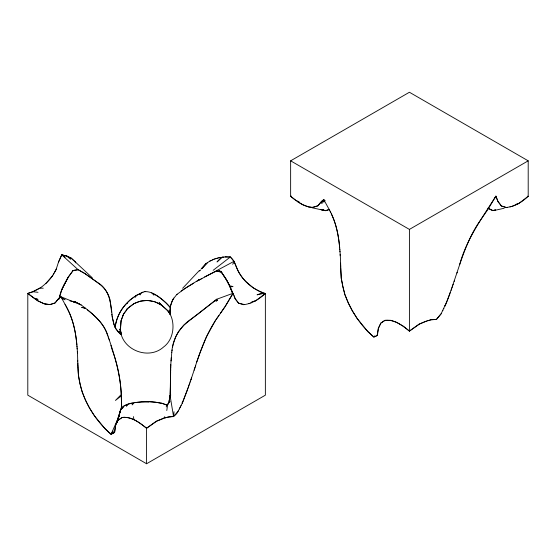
<?xml version="1.0" encoding="UTF-8"?>
<svg xmlns="http://www.w3.org/2000/svg" width="556" height="556" viewBox="0 0 556 556"><rect width="100%" height="100%" fill="white"/><g stroke="black" fill="none" stroke-linecap="round" stroke-linejoin="round"><path stroke-width="0.83" d="M216.889 300.622L216.889 299.774L216.993 300.525M340.842 270.48L341.252 278.209L342.913 286.833L344.894 294.617L348.035 302.443L352.156 310.533L357.174 318.539L367.398 331.077L373.903 337.124L377.121 335.511L378.358 328.367L380.839 323.112L385.03 320.291C394.489 319.207 402.412 325.587 409.411 331.084L418.981 324.155L425.493 321.431L431.331 319.742L436.397 319.471L441.123 313.779L446.968 301.373M170.143 314.07L170.011 312.945M170.643 371.137L170.65 369.198M169.205 400.765L170.219 392.786L170.664 368.614M167.78 310.728C175.759 320.193 174.772 338.924 163.52 347.048C148.723 360.427 122.139 350.092 120.388 330.243M170.101 309.442L170.032 313.452M121.257 408.987C122.911 384.669 116.6 360.934 108.684 338.236M170.456 384.085L170.483 382.667M170.435 385.113L170.449 384.571M170.497 382.215L170.636 371.95M169.49 313.23L169.914 313.966L170.428 313.445L170.199 314.328L167.912 310.825L159.079 302.617L161.066 304.89L154.825 301.734L147.701 300.421L140.592 301.067L133.857 303.708L128.436 307.788L123.508 314.077L121.159 320.569L122.862 315.857M169.934 311.11L170.011 310.192M120.388 330.306L121.166 320.541L120.999 321.007M169.914 311.527L169.934 311.026M168.961 402.857L169.239 400.584M170.768 365.639L170.657 368.996M170.782 365.243L171.06 360.761M170.692 367.912L170.72 367.016M170.741 366.432L170.803 364.639M169.914 311.603L170.018 313.042L169.476 313.223M171.234 358.981L171.811 352.15M171.046 360.962L171.151 359.788M108.434 337.568C104.688 323.057 92.477 313.466 81.051 304.883L60.931 296.765L65.156 299.795L61.945 298.628M170.032 313.556L170.136 314.036M174.007 411.69L173.687 416.583L168.503 416.896L162.658 418.578L156.146 421.302L146.582 428.238L146.582 463.753L265.365 395.17L265.365 293.519L262.779 292.63M170.567 305.73L170.185 308.844M120.61 325.934L120.972 321.431M170.31 307.419L170.233 308.385M120.582 326.393L120.437 328.297L119.498 329.951L120.409 329.687L121.549 334.538M170.324 307.26L170.372 306.822M171.338 357.404L171.088 360.364M170.226 308.448L170.06 309.755M58.401 262.501L61.799 254.752L65.177 257.178M121.257 408.764L121.66 405.526L121.222 395.955L115.433 400.459L121.18 394.614C120.596 379.463 117.67 364.416 112.284 350.273M171.783 352.358C172.624 338.618 180.172 326.031 191.764 318.685M172.138 349.877L172.012 350.801M166.786 410.536L167.585 404.949L169.226 401.675M169.663 397.999L170.08 395.629L170.775 395.142L170.192 393.349L170.421 386.448M63.78 285.374L61.591 290.253L59.283 298.426M216.77 299.239L233.068 293.269L233.346 293.617M75.227 302.228L75.102 301.818L69.986 300.956M59.332 298.113L59.652 296.216M322.112 201.272L321.952 202.245L322.167 200.959M170.428 306.481L171.686 301.818L173.785 298.072M121.271 334.677L120.909 334.378L121.277 334.531M169.316 400.25L169.351 400.633L169.378 399.827M172.742 346.291L173.027 344.817M170.616 305.466L172.992 299.378M172.569 347.173L172.687 346.583M169.983 313.042C171.144 312.674 167.933 313.952 169.705 311.513M169.344 401.557L169.302 400.299M340.821 270.077C340.307 248.622 339.167 225.847 327.852 207.068L323.766 199.611L321.118 201.842L317.9 205.81L313.056 207.464C304.327 207.242 297.099 201.599 290.635 196.289L290.635 160.83L409.418 92.247L528.2 160.83L528.2 196.372L518.894 203.406L515.356 204.525M65.01 304.257C75.241 321.236 77.374 341.752 77.736 361.254M166.223 406.95L166.814 404.9L161.956 403.35L155.93 402.259L148.681 401.627L148.73 402.002L141.578 401.807L135.004 402.565L134.156 402.725L132.161 404.914L132.516 403.093L128.095 404.177L126.539 406.241L126.921 404.692L123.675 406.082L122.362 408.646L123.168 406.554L121.173 408.222L119.797 412.733C121.882 401.821 136.338 402.669 145.04 401.724C150.092 401.522 155.159 402.044 160.107 403.024C162.679 402.419 167.335 407.256 168.301 403.392L168.28 403.878L168.996 401.759M120.652 409.661L118.491 417.646L120.777 409.39M120.569 409.974L120.409 411.134L120.367 410.564M173.194 344.129L175.522 337.172L178.365 331.842M118.477 417.744L119.22 415.012L115.523 425.521L114.599 432.415L111.068 434.278L105.279 429.03L94.624 416.069L89.321 407.68L85.589 400.424L82.059 391.772L80.085 383.987L78.417 375.356L78.007 367.634M195.038 367.377L190.854 379.963M460.153 263.19L451.041 290.336M61.299 291.149L61.591 290.253M194.134 370.213L194.385 369.42M194.593 368.767L196.671 362.227M196.539 362.637L198.728 356.368M195.469 366.015L195.705 365.271M456.969 273.059L457.22 272.273M118.122 417.556L120.277 410.953M191.577 377.858L191.215 378.928M454.412 280.704L454.169 281.419M190.131 382.028L190.381 381.326M189.645 383.411L191.09 379.282M452.966 284.874L453.209 284.172M116.447 423.13L119.123 415.506L116.85 422.734L118.011 420.26L122.195 417.438C131.654 416.375 139.57 422.748 146.582 428.238L156.841 421.128L163.645 418.397L164.701 416.791L164.812 417.938C170.88 415.999 174.89 418.161 178.337 410.863L182.278 403.176L187.956 388.213M188.644 386.267L189.763 383.07M198.93 355.798L196.803 361.81M219.022 315.356C209.946 327.637 203.809 341.752 198.819 356.111M188.901 385.537L187.567 389.297M189.158 384.808L189.401 384.106M188.206 387.49L188.533 386.573M459.631 264.656C466.553 239.254 482.066 218.015 495.903 196.115L496.174 196.47L494.632 198.172M451.368 289.419L451.729 288.383M451.986 287.654L452.236 286.959M452.48 286.264L452.716 285.575M199.041 355.492L199.646 353.797M460.382 262.55C465.435 247.906 471.168 233.291 480.196 220.586M450.033 293.172L450.277 292.498M451.257 289.725L445.224 305.744M186.962 391L187.441 389.652M186.83 391.361L182.396 402.892M449.665 294.207L449.797 293.846L449.533 294.576M448.414 297.717L449.297 295.236M122.883 315.815L123.286 314.703M199.792 353.387L206.491 336.665L215.478 320.451M74.553 302.054L75.401 301.943L81.051 304.883L75.102 301.818M447.212 300.74L448.324 297.953M446.558 302.394L446.718 302.005M77.951 366.265C78.069 392.432 91.573 417.313 111.068 434.278L118.595 417.236M63.864 285.193L68.214 277.201L73.121 270.487L78.118 269.716L85.165 273.747L99.753 284.234M71.411 258.331L66.644 255.982L61.73 254.843L58.707 261.48L55.871 270.251M61.674 290.058L62.321 288.627M62.557 288.098L63.05 287.007M63.294 286.451L68.214 277.201L73.114 270.494L77.965 269.743M135.386 297.251L136.442 295.403L143.003 292.15L145.728 291.393M179.866 407.889L180.075 407.478M180.867 405.936L181.075 405.526M179.303 408.987L179.581 408.438M180.29 407.062L180.582 406.499M442.694 310.741L442.91 310.324M443.702 308.782L443.91 308.378M374.772 335.831L373.903 337.124L368.114 331.876L362.498 325.538L357.174 318.539L352.386 310.929L348.605 303.625L344.894 294.617L342.823 286.409L341.252 278.209L340.779 269.111M173.104 299.184L176.732 294.569L185.259 288.293M178.379 331.814L183.862 325.17L191.598 318.817M120.972 333.079L121.25 334.351M68.214 277.201L62.098 288.891A27.925 9.306 -60 0 0 58.964 299.281M233.068 293.269L225.284 306.307L233.068 293.269L235.244 298.94L238.587 303.166L243.528 304.695C251.903 303.812 259.263 299.086 265.365 293.519L264.844 293.346M53.446 274.233L56.601 268.437M54.606 272.329L55.072 271.557M52.528 275.734L52.869 275.185M55.294 271.203L55.51 270.848M54.022 273.281C51.055 278.792 45.092 284.797 39.33 288.508L32.755 291.796L27.8 293.443L27.8 395.17L146.582 463.753M232.665 264.274L234.368 261.709L230.254 256.921L229.982 257.247M73.114 270.494L72.391 271.536M182.278 403.176L182.034 402.683M445.113 306.029L444.869 305.529M200.056 270.501L200.466 269.924M216.729 318.651L215.978 319.728M217.75 317.177L218.008 316.809M480.586 220.03L488.126 209.146L495.903 196.115L498.079 201.793L501.422 206.012L506.363 207.548L507.531 207.325M52.306 276.103L45.766 283.671M218.64 315.898C228.127 302.207 225.778 305.578 220.364 313.424M216.979 318.296L217.361 317.733M201.578 268.353L201.244 268.819L205.233 264.246L209.591 261.257L214.345 259.04L219.432 257.602L225.597 256.914M199.646 271.078L199.938 270.675M123.508 314.077L125.364 311.582M125.385 311.562L126.497 310.081L126.337 309.393L133.579 303.917M65.052 304.347L60.931 296.765L58.283 298.996L55.065 302.957L49.727 304.563L44.299 303.847L37.787 300.803L27.821 293.457L33.86 298.092L38.017 299.378L34.764 298.739L37.787 300.803L44.299 303.847L45.787 304.042M57.47 299.997L55.065 302.957L50.221 304.612L49.018 304.466M58.026 299.316L58.456 298.885M441.151 313.751L436.529 319.304M173.694 416.458L178.337 410.863M493.109 210.55L487.939 208.215L492.456 210.634L495.472 209.827L494.208 210.411M58.936 298.461L60.896 296.793M206.644 263.28L201.64 268.833L207.416 262.752M426.66 321.055L419.676 323.974L409.411 331.084L403.406 326.226L396.657 322.39M221.246 257.365L217.014 261.959L222.351 257.219M182.639 288.286L199.416 270.438M96.973 282.031L84.686 273.42L77.805 269.438M120.395 330.618L119.512 331.501L120.52 331.147M215.992 301.477L217.139 300.386M177.162 294.214L176.732 294.569M265.365 293.519L255.871 300.671L251.736 301.908M527.936 196.282C523.703 200.806 516.726 205.421 509.928 206.867M197.456 280.961L198.958 279.744L191.994 284.137M181.159 290.962L182.959 289.808M216.993 299.253L191.667 318.762L198.29 313.772M213.163 270.306L230.302 257.004C235.855 261.612 236.175 269.34 240.456 274.928C245.724 283.122 253.925 289.377 263.058 292.734L257.06 294.819L264.566 293.241M214.526 300.872L198.367 313.709M205.671 263.947L205.233 264.246M216.722 299.211L214.553 300.852M329.187 209.501L327.206 210.237M375.175 336.609L377.434 335.261L378.358 328.367L380.839 323.112L384.453 320.659L390.632 320.298L396.65 322.334M200.181 279.473L198.186 280.551L234.139 261.264M136.13 295.625C124.891 302.547 116.649 314.286 115.106 327.512C116.273 318.546 120.214 309.831 126.643 303.43L127.442 303.305L127.053 303.006L130.034 299.997L136.442 295.403L138.951 294.18L140.397 294.847L139.723 293.783L143.038 292.136M184.877 288.543L192.251 283.998M185.864 287.89L188.658 286.187M184.675 288.675L183.626 289.363M111.068 434.278L113.063 431.067L112.34 433.763L114.599 432.415L115.523 425.521L118.011 420.26L122.195 417.438C131.786 416.381 139.674 422.775 146.582 428.238M190.291 285.186L188.88 286.048M190.764 284.894L191.744 284.283M193.683 283.171L192.584 283.803M201.856 278.507L200.973 279.022M196.546 281.496L197.005 281.232M204.657 276.902L207.339 275.567M290.635 160.83L409.411 229.406L528.2 160.83M213.956 259.228L214.345 259.04M32.887 291.733L39.615 288.147L43.257 288.189M211.148 260.535L211.558 260.34M212.336 259.979L212.746 259.784M210.404 260.875L209.591 261.257M213.156 259.596L213.553 259.409M250.7 303.02L251.201 302.791M255.065 301.011L255.69 300.726M219.085 257.699L219.794 257.553M207.729 275.373L216.43 271.092L221.385 272.106L227.71 281.746M518.519 203.572L511.756 206.512M329.173 209.508L325.698 210.724L324.676 210.46M133.857 303.708C142.357 299.211 152.997 299.503 161.045 304.876M327.289 210.21L324.899 210.529M290.635 196.289L291.295 196.06M27.8 293.443L32.804 291.719L38.023 292.303M312.138 207.36L317.9 205.81L320.298 202.843L322.285 203.135C319.068 201.696 322.64 201.404 324.183 201.87L321.771 201.314L323.766 199.611L325.17 200.695M427.64 320.791L430.928 319.742L436.523 319.436M144.852 291.65C152.893 291.163 160.392 297.974 166.209 303.089M216.465 258.443L216.889 258.318M217.737 258.081L218.16 257.963M215.193 258.804L215.617 258.679M73.594 302.172L74.601 301.922L74.017 302.061M495.055 210.307L504.174 208.25M248.921 303.659L249.581 303.534M510.686 206.721L506.363 207.548L501.422 206.012L497.822 201.119M244.355 304.542L238.587 303.166L235.118 298.607M223.019 257.129L222.588 257.185L223.442 257.074M169.441 401.647L170.032 401.703L169.392 401.564M151.725 292.894L153.977 295.146L153.574 293.902C160.232 297.126 165.695 302.207 170.532 307.725L166.508 303.402M229.558 256.99L225.041 256.907M226.16 256.928L226.702 256.935M227.55 256.948L228.099 256.962M228.926 256.976L230.302 257.004M310.095 207.082L308.934 206.957M311.575 207.277L310.408 207.145M48.74 304.424L45.939 304.076M308.615 206.895L302.707 204.664L297.592 201.585L299.225 201.904M324.53 210.404L320.909 209.494L325.024 210.55M323.175 210.057L320.812 209.417L324.391 210.383M85.019 307.954L81.628 307.364L85.735 308.517M312.131 207.784L322.675 210.071M62.001 254.898L66.644 255.982L70.577 259.242M232.04 291.615L232.679 293.749L229.461 285.492L226.202 279.466L221.385 272.106L220.28 271.842L221.198 271.279L220.009 271.794L218.626 271.467L219.974 270.543L216.43 271.092M321.792 209.779L324.072 210.335M323.675 210.189L323.161 209.814M298.079 201.369L295.785 200.32L290.649 196.303M167.127 404.956L167.564 405.102M527.679 196.192L528.2 196.372M262.501 292.525L260.305 291.83L253.188 287.827L246.398 282.038C240.512 276.68 236.891 269.257 234.326 261.765M66.706 256.01L71.224 258.144L72.447 259.27M120.388 334.059L120.965 334.413L120.52 334.149M71.286 258.206L92.296 277.812M97.293 282.33C109.977 289.495 111.089 304.542 112.326 317.448M100.087 284.512C104.827 288.3 108.455 293.38 109.866 299.343M167.71 310.679L161.094 304.903M87.445 309.866C95.82 316.593 104.111 324.092 107.329 334.663M74.101 260.764L73.698 260.416M72.725 259.534L73.413 260.145M74.504 261.132L74.9 261.494M61.73 254.843L78.118 269.716M221.385 272.106L225.812 278.646L229.517 285.756L233.054 286.542L230.101 287.021L232.019 291.573M169.358 313.097L167.912 310.825M75.178 261.862L75.769 262.87L75.067 261.647M329.625 210.613L329.131 209.64M330.625 212.58L330.132 211.6M65.538 305.293L66.018 306.238M66.296 306.787L67.012 308.191M67.297 308.754C73.267 319.763 75.824 332.53 76.839 345.061M331.272 213.845C336.54 224.436 338.667 236.154 339.667 247.906M228.057 282.441L232.06 291.261M107.572 335.372L107.753 335.796M234.243 296.334L233.979 295.639M496.077 196.581L496.265 197.06M497.676 200.751L497.161 199.402M233.249 293.728L233.43 294.207M496.814 198.492L496.994 198.965M234.514 297.043L234.986 298.266M108.851 338.673L108.177 336.901M232.29 291.956L232.742 293.359M109.122 339.424L109.303 340.029M110.922 345.387L112.194 349.898M120.687 331.876L120.84 332.523M112.451 318.067L113.994 324.489L115.905 328.818L120.339 334.01L117.768 331.522L115.697 328.429L113.994 324.489L112.117 316.385M170.08 395.629L173.562 416.618M169.656 398.026L169.615 400.661L169.476 399.243L169.434 400.306M111.388 310.456L109.928 299.559M111.457 310.985L111.61 312.076M133.53 416.597L133.822 419.537M339.765 249.178L339.813 249.852M339.911 251.131L339.959 251.805M340.147 254.3L340.168 254.669M76.93 346.332L76.985 347.007M77.076 348.278L77.124 348.959M77.312 351.455L77.34 351.816M111.825 314.223L111.895 315.273M77.993 367.231L77.694 360.288M340.23 255.76L340.196 255.037M340.571 264.107L340.529 263.141M77.395 352.914L77.367 352.184M77.868 364.319L77.812 363.075M340.675 266.616L340.62 265.24M340.731 267.86L340.758 268.548M77.896 365.007L77.923 365.702M409.411 229.406L409.411 331.084"/></g></svg>
